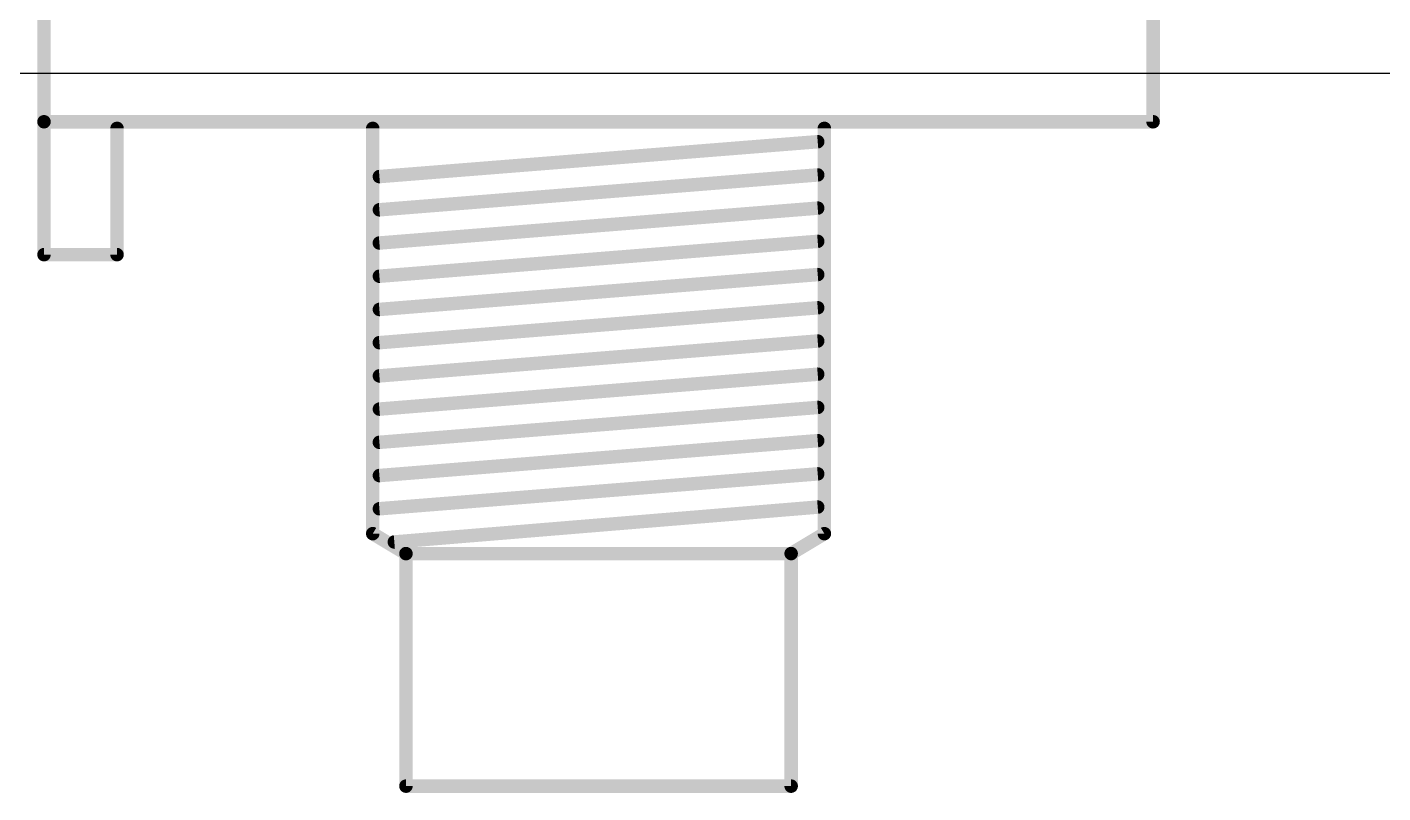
# Model space of a CAD drawing. Extents: x 0 to 70, y -10.8 to 60.8.
# Drawn here: x 14.53 to 34.94, y -10.83 to 0.69 of the extents above; entities that cross this region are included whole.
import ezdxf

# ---------------------------------------------------------------- set-up
doc = ezdxf.new("R2010")
doc.units = 0
doc.layers.add('20', color=7, linetype='CONTINUOUS')
doc.layers.add('21', color=253, linetype='CONTINUOUS')

msp = doc.modelspace()

# ---------------------------------------------------------------- linework, layer by layer
at = {"layer": '20'}
msp.add_line((0, 0), (70, 0), dxfattribs=at)
at = {"layer": '21', "const_width": 0.2032}
for points in [[(14.78, -0.73), (14.78, 8.37)], [(31.48, -0.73), (31.48, 8.37)], [(14.78, -0.73), (31.48, -0.73)], [(14.78, -0.73), (14.78, -2.73)], [(15.88, -2.73), (15.88, -0.83)], [(19.73, -0.83), (19.73, -6.93)], [(26.53, -6.93), (26.53, -0.83)], [(19.83, -1.555), (26.43, -1.03)], [(19.83, -2.055), (26.43, -1.53)], [(19.83, -2.555), (26.43, -2.03)], [(19.83, -3.055), (26.43, -2.53)], [(14.78, -2.73), (15.88, -2.73)], [(19.83, -3.555), (26.43, -3.03)], [(19.83, -4.055), (26.43, -3.53)], [(19.83, -4.555), (26.43, -4.03)], [(19.83, -5.055), (26.43, -4.53)], [(19.83, -5.555), (26.43, -5.03)], [(19.83, -6.055), (26.43, -5.53)], [(19.83, -6.555), (26.43, -6.03)], [(20.055, -7.055), (26.43, -6.53)], [(19.73, -6.93), (20.23, -7.23)], [(26.03, -7.23), (26.53, -6.93)], [(20.23, -7.23), (20.23, -10.73)], [(20.23, -7.23), (26.03, -7.23)], [(26.03, -10.73), (26.03, -7.23)], [(20.23, -10.73), (26.03, -10.73)]]:
    msp.add_lwpolyline(points, dxfattribs=at)
at = {"layer": '21', "const_width": 0.1016}
for points in [[(14.78, -0.6792, 1), (14.78, -0.7808)], [(14.8308, -0.73, 1), (14.7292, -0.73)], [(14.7292, -0.73, 1), (14.8308, -0.73)], [(15.9308, -0.83, 1), (15.8292, -0.83)], [(19.7808, -0.83, 1), (19.6792, -0.83)], [(26.5808, -0.83, 1), (26.4792, -0.83)], [(31.4292, -0.73, 1), (31.5308, -0.73)], [(31.48, -0.7808, 1), (31.48, -0.6792)], [(26.434, -1.0806, 1), (26.426, -0.9794)], [(26.434, -1.5806, 1), (26.426, -1.4794)], [(19.826, -1.5044, 1), (19.834, -1.6056)], [(19.826, -2.0044, 1), (19.834, -2.1056)], [(26.434, -2.0806, 1), (26.426, -1.9794)], [(26.434, -2.5806, 1), (26.426, -2.4794)], [(14.78, -2.6792, 1), (14.78, -2.7808)], [(15.88, -2.7808, 1), (15.88, -2.6792)], [(19.826, -2.5044, 1), (19.834, -2.6056)], [(14.7292, -2.73, 1), (14.8308, -2.73)], [(15.8292, -2.73, 1), (15.9308, -2.73)], [(19.826, -3.0044, 1), (19.834, -3.1056)], [(26.434, -3.0806, 1), (26.426, -2.9794)], [(19.826, -3.5044, 1), (19.834, -3.6056)], [(26.434, -3.5806, 1), (26.426, -3.4794)], [(19.826, -4.0044, 1), (19.834, -4.1056)], [(26.434, -4.0806, 1), (26.426, -3.9794)], [(19.826, -4.5044, 1), (19.834, -4.6056)], [(26.434, -4.5806, 1), (26.426, -4.4794)], [(19.826, -5.0044, 1), (19.834, -5.1056)], [(26.434, -5.0806, 1), (26.426, -4.9794)], [(19.826, -5.5044, 1), (19.834, -5.6056)], [(26.434, -5.5806, 1), (26.426, -5.4794)], [(19.826, -6.0044, 1), (19.834, -6.1056)], [(26.434, -6.0806, 1), (26.426, -5.9794)], [(19.826, -6.5044, 1), (19.834, -6.6056)], [(26.4342, -6.5806, 1), (26.4258, -6.4794)], [(19.7561, -6.8864, 1), (19.7039, -6.9736)], [(19.6792, -6.93, 1), (19.7808, -6.93)], [(26.4792, -6.93, 1), (26.5808, -6.93)], [(26.5561, -6.9736, 1), (26.5039, -6.8864)], [(20.0508, -7.0044, 1), (20.0592, -7.1056)], [(20.2808, -7.23, 1), (20.1792, -7.23)], [(20.23, -7.1792, 1), (20.23, -7.2808)], [(20.2039, -7.2736, 1), (20.2561, -7.1864)], [(26.0808, -7.23, 1), (25.9792, -7.23)], [(26.0039, -7.1864, 1), (26.0561, -7.2736)], [(26.03, -7.2808, 1), (26.03, -7.1792)], [(20.23, -10.6792, 1), (20.23, -10.7808)], [(20.1792, -10.73, 1), (20.2808, -10.73)], [(25.9792, -10.73, 1), (26.0808, -10.73)], [(26.03, -10.7808, 1), (26.03, -10.6792)]]:
    msp.add_lwpolyline(points, format="xyb", dxfattribs=at)

doc.saveas('drawing.dxf')
